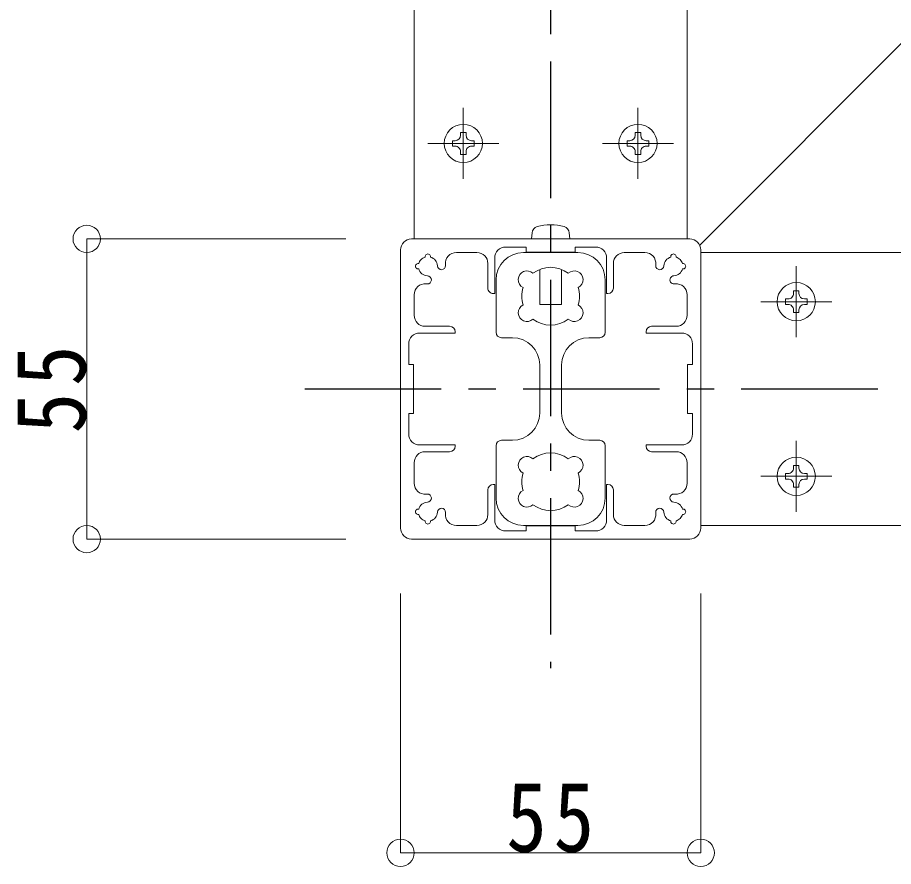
# Model space of a CAD drawing. Units: millimetres at full size, sheet at 1:5. Extents: x -1050 to 1050, y -742 to 742.
# Drawn here: x -249.7 to -89.2, y -339.3 to -183.7 of the extents above; entities that cross this region are included whole.
import ezdxf

# ---------------------------------------------------------------- set-up
doc = ezdxf.new("R2010")
doc.units = ezdxf.units.MM
doc.header["$LTSCALE"] = 5
doc.linetypes.add('CHAIN1', pattern=[8, 5, -1, 1, -1])
doc.layers.add('0-0_通り芯', color=7, linetype='CHAIN1')
for name, color, linetype, lineweight in [('0-3_寸法', 54, 'Continuous', 20), ('0-4_手摺部材', 92, 'Continuous', 20), ('0-9_文字', 3, 'Continuous', 20), ('0-A_支柱', 6, 'Continuous', 20), ('0-B_足元', 4, 'Continuous', 20)]:
    doc.layers.add(name, color=color, linetype=linetype, lineweight=lineweight)
doc.styles.add('ＭＳ ゴシック', font='')
doc.styles.get('ＭＳ ゴシック').set_extended_font_data('MS Gothic')

# ---------------------------------------------------------------- blocks, each defined once
blk = doc.blocks.new('dimension_origin')
at = {"color": 0, "linetype": 'Continuous', "lineweight": -2}
blk.add_circle((0, 0), 1.25, dxfattribs=at)

msp = doc.modelspace()

# ---------------------------------------------------------------- linework, layer by layer
at = {"layer": '0-0_通り芯'}
for p, q in [((-151.98, -31.793), (-151.98, -302.944)), ((-197.043, -251.793), (922.446, -251.793))]:
    msp.add_line(p, q, dxfattribs=at)
at = {"layer": '0-3_寸法'}
for p, q in [((-236.98, -279.293), (-236.98, -224.293)), ((-189.48, -224.293), (-236.98, -224.293)), ((-189.48, -279.293), (-236.98, -279.293)), ((-179.48, -289.293), (-179.48, -336.793)), ((-124.48, -289.293), (-124.48, -336.793)), ((-179.48, -336.793), (-124.48, -336.793))]:
    msp.add_line(p, q, dxfattribs=at)
at = {"layer": '0-4_手摺部材'}
for p, q in [((-176.98, -224.293), (-176.98, -51.793)), ((-126.98, -224.293), (-126.98, -51.793)), ((-168.48, -204.793), (-168.48, -205.293)), ((-168.48, -204.793), (-167.48, -204.793)), ((-167.48, -204.793), (-167.48, -205.293)), ((-136.48, -204.793), (-136.48, -205.293)), ((-136.48, -204.793), (-135.48, -204.793)), ((-135.48, -204.793), (-135.48, -205.293)), ((-169.98, -206.293), (-169.48, -206.293)), ((-169.98, -206.293), (-169.98, -207.293)), ((-166.48, -206.293), (-165.98, -206.293)), ((-165.98, -206.293), (-165.98, -207.293)), ((-137.98, -206.293), (-137.98, -207.293)), ((-137.98, -206.293), (-137.48, -206.293)), ((-134.48, -206.293), (-133.98, -206.293)), ((-133.98, -206.293), (-133.98, -207.293)), ((-169.98, -207.293), (-169.48, -207.293)), ((-168.48, -208.293), (-168.48, -208.793)), ((-167.48, -208.293), (-167.48, -208.793)), ((-166.48, -207.293), (-165.98, -207.293)), ((-137.98, -207.293), (-137.48, -207.293)), ((-136.48, -208.293), (-136.48, -208.793)), ((-135.48, -208.293), (-135.48, -208.793)), ((-134.48, -207.293), (-133.98, -207.293)), ((-168.48, -208.793), (-167.48, -208.793)), ((-136.48, -208.793), (-135.48, -208.793)), ((-124.48, -226.793), (98.02, -226.793)), ((-107.48, -233.793), (-107.48, -234.293)), ((-106.48, -233.793), (-107.48, -233.793)), ((-106.48, -233.793), (-106.48, -234.293)), ((-108.48, -235.293), (-108.98, -235.293)), ((-108.98, -235.293), (-108.98, -236.293)), ((-104.98, -235.293), (-105.48, -235.293)), ((-104.98, -235.293), (-104.98, -236.293)), ((-108.48, -236.293), (-108.98, -236.293)), ((-107.48, -237.293), (-107.48, -237.793)), ((-106.48, -237.293), (-106.48, -237.793)), ((-104.98, -236.293), (-105.48, -236.293)), ((-106.48, -237.793), (-107.48, -237.793)), ((-106.48, -265.793), (-107.48, -265.793)), ((-107.48, -265.793), (-107.48, -266.293)), ((-106.48, -265.793), (-106.48, -266.293)), ((-108.98, -267.293), (-108.98, -268.293)), ((-108.48, -267.293), (-108.98, -267.293)), ((-104.98, -267.293), (-105.48, -267.293)), ((-104.98, -267.293), (-104.98, -268.293)), ((-108.48, -268.293), (-108.98, -268.293)), ((-107.48, -269.293), (-107.48, -269.793)), ((-106.48, -269.293), (-106.48, -269.793)), ((-104.98, -268.293), (-105.48, -268.293)), ((-106.48, -269.793), (-107.48, -269.793)), ((-124.48, -276.793), (98.02, -276.793))]:
    msp.add_line(p, q, dxfattribs=at)
at = {"layer": '0-4_手摺部材', "linetype": 'CHAIN1'}
for p, q in [((-167.98, -200.293), (-167.98, -213.293)), ((-135.98, -200.293), (-135.98, -213.293)), ((-174.48, -206.793), (-161.48, -206.793)), ((-142.48, -206.793), (-129.48, -206.793)), ((-106.98, -229.293), (-106.98, -242.293)), ((-100.48, -235.793), (-113.48, -235.793)), ((-106.98, -261.293), (-106.98, -274.293)), ((-100.48, -267.793), (-113.48, -267.793))]:
    msp.add_line(p, q, dxfattribs=at)
at = {"layer": '0-4_手摺部材'}
for centre in [(-167.98, -206.793), (-135.98, -206.793), (-106.98, -235.793), (-106.98, -267.793)]:
    msp.add_circle(centre, 3.5, dxfattribs=at)
for centre, start, end in [((-169.48, -205.293), 270, 360), ((-166.48, -205.293), 180, 270), ((-137.48, -205.293), 270, 360), ((-134.48, -205.293), 180, 270), ((-169.48, -208.293), 0, 90.00001), ((-166.48, -208.293), 89.99999, 180), ((-137.48, -208.293), 0, 90.00001), ((-134.48, -208.293), 89.99999, 180), ((-108.48, -234.293), 270, 0.00001), ((-105.48, -234.293), 180, 270), ((-108.48, -237.293), 359.99999, 90), ((-105.48, -237.293), 90, 180), ((-108.48, -266.293), 270, 0.00001), ((-105.48, -266.293), 180, 270), ((-108.48, -269.293), 359.99999, 90), ((-105.48, -269.293), 90, 180)]:
    msp.add_arc(centre, 1, start, end, dxfattribs=at)
at = {"layer": '0-9_文字'}
msp.add_lwpolyline([(-124.674, -225.433), (-86.034, -186.793), (12.716, -186.793)], dxfattribs=at)
at = {"layer": '0-A_支柱'}
for p, q in [((-151.98, -224.293), (-177.48, -224.293)), ((-151.98, -224.293), (-177.48, -224.293)), ((-155.382, -223.174), (-155.48, -224.293)), ((-151.98, -224.293), (-126.48, -224.293)), ((-151.98, -224.293), (-126.48, -224.293)), ((-148.578, -223.174), (-148.48, -224.293)), ((-179.48, -251.793), (-179.48, -226.293)), ((-179.48, -251.793), (-179.48, -226.293)), ((-165.48, -226.793), (-169.254, -226.793)), ((-165.48, -226.793), (-169.254, -226.793)), ((-162.23, -227.793), (-162.23, -234.293)), ((-162.23, -227.793), (-162.23, -234.293)), ((-153.98, -226.693), (-153.98, -226.793)), ((-149.98, -226.793), (-149.98, -226.693)), ((-141.73, -227.793), (-141.73, -234.293)), ((-141.73, -227.793), (-141.73, -234.293)), ((-138.48, -226.793), (-134.706, -226.793)), ((-138.48, -226.793), (-134.706, -226.793)), ((-124.48, -251.793), (-124.48, -226.293)), ((-124.48, -251.793), (-124.48, -226.293)), ((-163.48, -228.793), (-163.48, -233.293)), ((-163.48, -228.793), (-163.48, -233.293)), ((-140.48, -228.793), (-140.48, -233.293)), ((-140.48, -228.793), (-140.48, -233.293)), ((-162.23, -234.293), (-162.48, -234.293)), ((-162.23, -234.293), (-162.48, -234.293)), ((-141.73, -234.293), (-141.48, -234.293)), ((-141.73, -234.293), (-141.48, -234.293)), ((-176.98, -238.293), (-176.98, -234.519)), ((-176.98, -238.293), (-176.98, -234.519)), ((-126.98, -238.293), (-126.98, -234.519)), ((-126.98, -238.293), (-126.98, -234.519)), ((-174.98, -240.293), (-170.48, -240.293)), ((-174.98, -240.293), (-170.48, -240.293)), ((-128.98, -240.293), (-133.48, -240.293)), ((-128.98, -240.293), (-133.48, -240.293)), ((-175.98, -241.543), (-169.48, -241.543)), ((-175.98, -241.543), (-169.48, -241.543)), ((-169.48, -241.543), (-169.48, -241.293)), ((-169.48, -241.543), (-169.48, -241.293)), ((-134.48, -241.543), (-134.48, -241.293)), ((-134.48, -241.543), (-134.48, -241.293)), ((-127.98, -241.543), (-134.48, -241.543)), ((-127.98, -241.543), (-134.48, -241.543)), ((-179.48, -251.793), (-179.48, -277.293)), ((-124.48, -251.793), (-124.48, -277.293)), ((-175.98, -262.043), (-169.48, -262.043)), ((-169.48, -262.043), (-169.48, -262.293)), ((-134.48, -262.043), (-134.48, -262.293)), ((-127.98, -262.043), (-134.48, -262.043)), ((-174.98, -263.293), (-170.48, -263.293)), ((-128.98, -263.293), (-133.48, -263.293)), ((-176.98, -265.293), (-176.98, -269.067)), ((-126.98, -265.293), (-126.98, -269.067)), ((-162.23, -269.293), (-162.48, -269.293)), ((-162.23, -275.793), (-162.23, -269.293)), ((-141.73, -269.293), (-141.48, -269.293)), ((-141.73, -275.793), (-141.73, -269.293)), ((-163.48, -274.793), (-163.48, -270.293)), ((-140.48, -274.793), (-140.48, -270.293)), ((-165.48, -276.793), (-169.254, -276.793)), ((-138.48, -276.793), (-134.706, -276.793)), ((-151.98, -279.293), (-177.48, -279.293)), ((-151.98, -279.293), (-126.48, -279.293))]:
    msp.add_line(p, q, dxfattribs=at)
for points in [[(-151.98, -226.693), (-156.48, -226.693), (-156.48, -225.793), (-160.23, -225.793)], [(-151.98, -226.693), (-156.48, -226.693), (-156.48, -225.793), (-160.23, -225.793)], [(-151.98, -226.693), (-147.48, -226.693), (-147.48, -225.793), (-143.73, -225.793)], [(-151.98, -226.693), (-147.48, -226.693), (-147.48, -225.793), (-143.73, -225.793)], [(-153.98, -229.885), (-153.98, -236.293), (-149.98, -236.293), (-149.98, -229.885)], [(-177.08, -251.793), (-177.08, -247.293), (-177.98, -247.293), (-177.98, -243.543)], [(-177.08, -251.793), (-177.08, -247.293), (-177.98, -247.293), (-177.98, -243.543)], [(-126.88, -251.793), (-126.88, -247.293), (-125.98, -247.293), (-125.98, -243.543)], [(-126.88, -251.793), (-126.88, -247.293), (-125.98, -247.293), (-125.98, -243.543)], [(-177.08, -251.793), (-177.08, -256.293), (-177.98, -256.293), (-177.98, -260.043)], [(-126.88, -251.793), (-126.88, -256.293), (-125.98, -256.293), (-125.98, -260.043)], [(-151.98, -276.893), (-156.48, -276.893), (-156.48, -277.793), (-160.23, -277.793)], [(-151.98, -276.893), (-147.48, -276.893), (-147.48, -277.793), (-143.73, -277.793)]]:
    msp.add_lwpolyline(points, dxfattribs=at)
for centre, radius, start, end in [((-154.087, -223.287), 1.3, 105.88085, 175), ((-151.98, -230.693), 9, 74.11915, 105.88085), ((-149.873, -223.287), 1.3, 5, 74.11915), ((-177.48, -226.293), 2, 89.99998, 134.99997), ((-177.48, -226.293), 2, 89.99998, 134.99997), ((-126.48, -226.293), 2, 45.00003, 90.00002), ((-126.48, -226.293), 2, 45.00003, 90.00002), ((-177.48, -226.293), 2, 135.00001, 180), ((-177.48, -226.293), 2, 135.00001, 180), ((-160.23, -227.793), 2, 89.99998, 180.00002), ((-160.23, -227.793), 2, 89.99998, 180.00002), ((-143.73, -227.793), 2, 359.99998, 90.00002), ((-143.73, -227.793), 2, 359.99998, 90.00002), ((-126.48, -226.293), 2, 0, 44.99999), ((-126.48, -226.293), 2, 0, 44.99999), ((-174.48, -229.293), 1.75, 106.42643, 135), ((-174.48, -229.293), 1.75, 106.42643, 135), ((-174.48, -227.543), 0.5, 351.78674, 188.21321), ((-174.48, -227.543), 0.5, 351.78674, 188.21321), ((-174.48, -229.293), 1.75, 2.45761, 73.57357), ((-174.48, -229.293), 1.75, 2.45761, 73.57357), ((-169.254, -228.793), 2, 89.99998, 185.46501), ((-169.254, -228.793), 2, 89.99998, 185.46501), ((-165.48, -228.793), 2, 0.00002, 90), ((-165.48, -228.793), 2, 0.00002, 90), ((-138.48, -228.793), 2, 90, 179.99998), ((-138.48, -228.793), 2, 90, 179.99998), ((-134.706, -228.793), 2, 354.53499, 90.00002), ((-134.706, -228.793), 2, 354.53499, 90.00002), ((-129.48, -229.293), 1.75, 106.42643, 177.54239), ((-129.48, -229.293), 1.75, 106.42643, 177.54239), ((-129.48, -227.543), 0.5, 351.78679, 188.21326), ((-129.48, -227.543), 0.5, 351.78679, 188.21326), ((-129.48, -229.293), 1.75, 45, 73.57357), ((-129.48, -229.293), 1.75, 45, 73.57357), ((-176.23, -229.293), 0.5, 81.78679, 278.21321), ((-176.23, -229.293), 0.5, 81.78679, 278.21321), ((-174.48, -229.293), 1.75, 135, 163.57358), ((-174.48, -229.293), 1.75, 135, 163.57358), ((-171.982, -229.186), 0.75, 182.4576, 2.45754), ((-171.982, -229.186), 0.75, 182.4576, 2.45754), ((-174.48, -229.293), 3.25, 2.45759, 5.46502), ((-174.48, -229.293), 3.25, 2.45759, 5.46502), ((-131.978, -229.186), 0.75, 177.54246, 357.5424), ((-131.978, -229.186), 0.75, 177.54246, 357.5424), ((-129.48, -229.293), 3.25, 174.53498, 177.54241), ((-129.48, -229.293), 3.25, 174.53498, 177.54241), ((-129.48, -229.293), 1.75, 16.42642, 45), ((-129.48, -229.293), 1.75, 16.42642, 45), ((-127.73, -229.293), 0.5, 261.78679, 98.21321), ((-127.73, -229.293), 0.5, 261.78679, 98.21321), ((-174.48, -229.293), 1.75, 196.42642, 267.5424), ((-174.48, -229.293), 1.75, 196.42642, 267.5424), ((-174.587, -231.791), 0.75, 267.5424, 87.5424), ((-174.587, -231.791), 0.75, 267.5424, 87.5424), ((-129.373, -231.791), 0.75, 92.4576, 272.4576), ((-129.373, -231.791), 0.75, 92.4576, 272.4576), ((-129.48, -229.293), 1.75, 272.4576, 343.57358), ((-129.48, -229.293), 1.75, 272.4576, 343.57358), ((-174.98, -234.519), 2, 84.53498, 180), ((-174.98, -234.519), 2, 84.53498, 180), ((-174.48, -229.293), 3.25, 264.53498, 267.5424), ((-174.48, -229.293), 3.25, 264.53498, 267.5424), ((-129.48, -229.293), 3.25, 272.4576, 275.46502), ((-129.48, -229.293), 3.25, 272.4576, 275.46502), ((-128.98, -234.519), 2, 0, 95.46502), ((-128.98, -234.519), 2, 0, 95.46502), ((-162.48, -233.293), 1, 180.00002, 270.00002), ((-162.48, -233.293), 1, 180.00002, 270.00002), ((-141.48, -233.293), 1, 269.99998, 359.99998), ((-141.48, -233.293), 1, 269.99998, 359.99998), ((-174.98, -238.293), 2, 180, 270), ((-174.98, -238.293), 2, 180, 270), ((-128.98, -238.293), 2, 270, 360), ((-128.98, -238.293), 2, 270, 360), ((-170.48, -241.293), 1, 0, 90), ((-170.48, -241.293), 1, 0, 90), ((-133.48, -241.293), 1, 90, 180), ((-133.48, -241.293), 1, 90, 180), ((-175.98, -243.543), 2, 90, 180), ((-175.98, -243.543), 2, 90, 180), ((-127.98, -243.543), 2, 0, 90), ((-127.98, -243.543), 2, 0, 90), ((-175.98, -260.043), 2, 180, 270), ((-127.98, -260.043), 2, 270, 360), ((-170.48, -262.293), 1, 270, 360), ((-133.48, -262.293), 1, 180, 270), ((-174.98, -265.293), 2, 90, 180), ((-128.98, -265.293), 2, 0, 90), ((-174.98, -269.067), 2, 180, 275.46502), ((-162.48, -270.293), 1, 89.99998, 179.99998), ((-141.48, -270.293), 1, 0.00002, 90.00002), ((-128.98, -269.067), 2, 264.53498, 360), ((-174.48, -274.293), 3.25, 92.4576, 95.46502), ((-174.587, -271.795), 0.75, 272.4576, 92.4576), ((-129.373, -271.795), 0.75, 87.5424, 267.5424), ((-129.48, -274.293), 3.25, 84.53498, 87.5424), ((-174.48, -274.293), 1.75, 92.4576, 163.57358), ((-129.48, -274.293), 1.75, 16.42642, 87.5424), ((-176.23, -274.293), 0.5, 81.78679, 278.21321), ((-174.48, -274.293), 1.75, 286.42643, 357.54239), ((-171.982, -274.4), 0.75, 357.54246, 177.5424), ((-131.978, -274.4), 0.75, 2.4576, 182.45754), ((-129.48, -274.293), 1.75, 182.45761, 253.57357), ((-127.73, -274.293), 0.5, 261.78679, 98.21321), ((-174.48, -274.293), 1.75, 196.42642, 225), ((-174.48, -274.293), 1.75, 225, 253.57357), ((-174.48, -276.043), 0.5, 171.78679, 8.21326), ((-169.254, -274.793), 2, 174.53499, 270.00002), ((-174.48, -274.293), 3.25, 354.53498, 357.54241), ((-165.48, -274.793), 2, 270, 359.99998), ((-160.23, -275.793), 2, 179.99998, 270.00002), ((-143.73, -275.793), 2, 269.99998, 0.00002), ((-138.48, -274.793), 2, 180.00002, 270), ((-134.706, -274.793), 2, 269.99998, 5.46501), ((-129.48, -274.293), 3.25, 182.45759, 185.46502), ((-129.48, -276.043), 0.5, 171.78674, 8.21321), ((-129.48, -274.293), 1.75, 286.42643, 315), ((-129.48, -274.293), 1.75, 315, 343.57358), ((-177.48, -277.293), 2, 180, 224.99999), ((-126.48, -277.293), 2, 315.00001, 360), ((-177.48, -277.293), 2, 225.00003, 270.00002), ((-126.48, -277.293), 2, 269.99998, 314.99997)]:
    msp.add_arc(centre, radius, start, end, dxfattribs=at)
at = {"layer": '0-B_足元'}
for p, q in [((-156.98, -226.793), (-146.98, -226.793)), ((-161.98, -241.393), (-161.98, -231.793)), ((-141.98, -241.393), (-141.98, -231.793)), ((-158.98, -242.393), (-160.98, -242.393)), ((-144.98, -242.393), (-142.98, -242.393)), ((-153.98, -247.393), (-153.98, -256.193)), ((-149.98, -247.393), (-149.98, -256.193)), ((-158.98, -261.193), (-160.98, -261.193)), ((-144.98, -261.193), (-142.98, -261.193)), ((-161.98, -262.193), (-161.98, -271.793)), ((-141.98, -262.193), (-141.98, -271.793)), ((-156.98, -276.793), (-146.98, -276.793))]:
    msp.add_line(p, q, dxfattribs=at)
for centre, radius, start, end in [((-156.98, -231.793), 5, 90, 180), ((-146.98, -231.793), 5, 0, 90), ((-151.98, -234.793), 5.3, 52.3632, 127.6368), ((-156.321, -231.753), 1.6, 46.3184, 243.6816), ((-147.638, -231.753), 1.6, 296.3184, 133.6816), ((-151.98, -234.793), 5.3, 162.3632, 197.6368), ((-151.98, -234.793), 5.3, 342.3632, 17.6368), ((-156.321, -237.833), 1.6, 116.3184, 313.6816), ((-147.638, -237.833), 1.6, 226.3184, 63.6816), ((-151.98, -234.793), 5.3, 232.36321, 307.63679), ((-160.98, -241.393), 1, 180, 270), ((-142.98, -241.393), 1, 270, 360), ((-158.98, -247.393), 5, 0, 90), ((-144.98, -247.393), 5, 90, 180), ((-158.98, -256.193), 5, 270, 360), ((-144.98, -256.193), 5, 180, 270), ((-160.98, -262.193), 1, 90, 180), ((-142.98, -262.193), 1, 0, 90), ((-156.321, -265.753), 1.6, 46.3184, 243.6816), ((-151.98, -268.793), 5.3, 52.36321, 127.63679), ((-147.638, -265.753), 1.6, 296.3184, 133.6816), ((-151.98, -268.793), 5.3, 162.3632, 197.6368), ((-151.98, -268.793), 5.3, 342.3632, 17.6368), ((-156.321, -271.833), 1.6, 116.3184, 313.6816), ((-147.638, -271.833), 1.6, 226.3184, 63.6816), ((-156.98, -271.793), 5, 180, 270), ((-146.98, -271.793), 5, 270, 360), ((-151.98, -268.793), 5.3, 232.3632, 307.6368)]:
    msp.add_arc(centre, radius, start, end, dxfattribs=at)

# ---------------------------------------------------------------- block references
at = {"layer": '0-3_寸法', "xscale": 2, "yscale": 2}
for p, rotation in [((-236.98, -224.293), 90), ((-236.98, -279.293), 270), ((-179.48, -336.793), 180)]:
    msp.add_blockref('dimension_origin', p, dxfattribs=dict(at, rotation=rotation))
msp.add_blockref('dimension_origin', (-124.48, -336.793), dxfattribs=at)

# ---------------------------------------------------------------- texts
at = {"layer": '0-3_寸法', "insert": (-236.98, -259.918), "char_height": 12.83, "attachment_point": 7, "rotation": 90, "style": 'ＭＳ ゴシック'}
msp.add_mtext('\\T1.17;\\W0.85;55', dxfattribs=at)
at = {"layer": '0-3_寸法', "insert": (-160.105, -336.793), "char_height": 12.83, "attachment_point": 7, "style": 'ＭＳ ゴシック'}
msp.add_mtext('\\T1.17;\\W0.85;55', dxfattribs=at)

doc.saveas('drawing.dxf')
